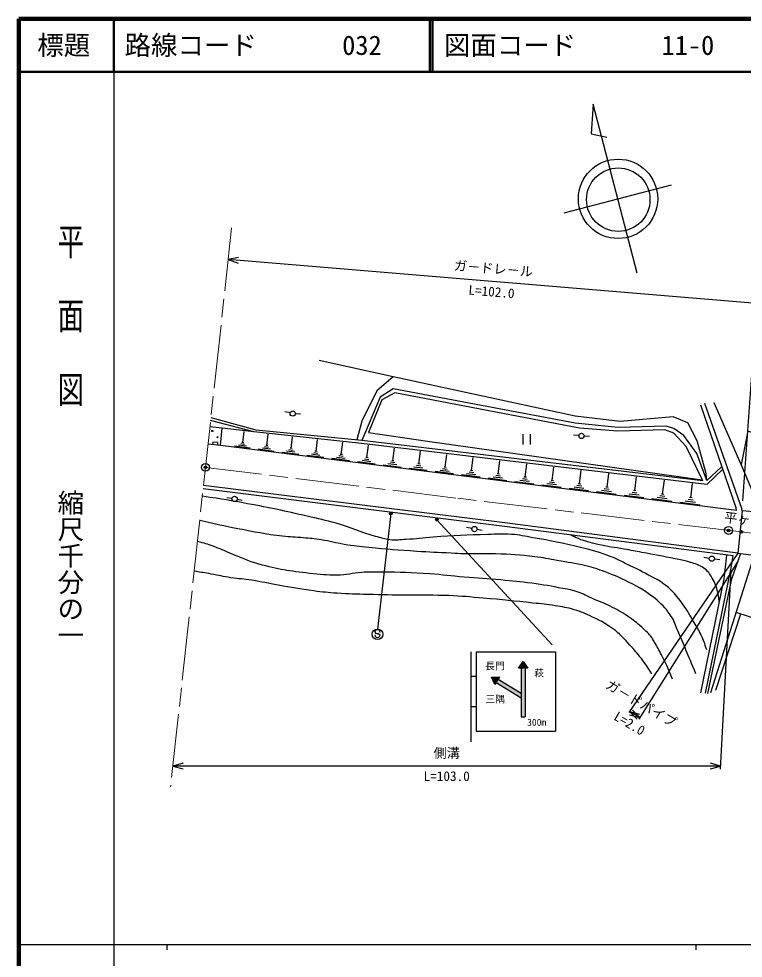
# Model space of a CAD drawing. Units: millimetres at full size, sheet at 1:1000; details may follow other scales. Extents: x 40000 to 680000, y 20000 to 380000.
# Drawn here: x 40000 to 176972, y 202409 to 380000 of the extents above; entities that cross this region are included whole.
import ezdxf
from ezdxf.enums import TextEntityAlignment as Align

# ---------------------------------------------------------------- set-up
doc = ezdxf.new("R2010")
doc.units = ezdxf.units.MM
doc.header["$LTSCALE"] = 1000
doc.header["$PDMODE"] = 32
doc.header["$PDSIZE"] = 500
doc.linetypes.add('CHAIN', pattern=[18.5, 12, -1.5, 3.5, -1.5])
for name, color, linetype, lineweight in [('M-BGD', 7, 'Continuous', 25), ('M-BMK', 2, 'CHAIN', 13), ('M-BMK-SRVR', 3, 'Continuous', 25), ('M-STR-STRC', 7, 'Continuous', 25), ('M-TTL', 2, 'Continuous', 140), ('M-TTL-BAND', 7, 'Continuous', 25), ('M-TTL-LINE', 7, 'Continuous', 50)]:
    doc.layers.add(name, color=color, linetype=linetype, lineweight=lineweight)
doc.layers.add('M-OTRS', color=6, linetype='Continuous')
doc.layers.add('M-TTL-TXT', color=7, linetype='Continuous')
doc.styles.add('@ＭＳ ゴシック', font='')
doc.styles.add('ＭＳ ゴシック', font='')
doc.styles.get('@ＭＳ ゴシック').set_extended_font_data('@MS Gothic')
doc.styles.get('ＭＳ ゴシック').set_extended_font_data('MS Gothic')

msp = doc.modelspace()

# ---------------------------------------------------------------- hatches: boundary and pattern name
at = {"layer": 'M-STR-STRC'}
for points in [[(135362, 258470), (136237, 257220), (135737, 257220), (134987, 257220), (134487, 257220)], [(135737, 257220), (136237, 257220), (135362, 258470), (134487, 257220), (134987, 257220)], [(134987, 257220), (135737, 257220), (135737, 248044), (134987, 248044), (134987, 251626), (134987, 252508)], [(135737, 248044), (135737, 257220), (134987, 257220), (134987, 252508), (134987, 251626), (134987, 248044)], [(129384, 255525), (130907, 255613), (130645, 255188), (130251, 254550), (129988, 254124)], [(130251, 254550), (130645, 255188), (130907, 255613), (129384, 255525), (129988, 254124)], [(130251, 254550), (130645, 255188), (134987, 252508), (134987, 251626)], [(134987, 251626), (134987, 252508), (130645, 255188), (130251, 254550)]]:
    msp.add_hatch(color=256, dxfattribs=at).paths.add_polyline_path(points)

# ---------------------------------------------------------------- linework, layer by layer
at = {"layer": 'M-BGD'}
for p, q in [((148623, 363888), (148223, 358235)), ((156913, 331916), (148623, 363888)), ((148223, 358235), (151157, 357605)), ((143110, 343316), (163438, 348587)), ((81561, 334846), (79593, 334490)), ((179498, 326180), (79593, 334490)), ((79593, 334490), (81475, 333814)), ((179541, 326785), (176805, 288873)), ((110807, 312337), (96812, 315385)), ((91307, 305480), (90326, 305671)), ((93288, 305229), (92291, 305306)), ((84418, 301906), (78455, 302613)), ((82367, 299885), (82629, 301967)), ((86895, 299333), (87163, 301459)), ((91506, 298777), (91782, 300961)), ((96202, 298210), (96485, 300453)), ((135277, 301501), (135277, 299501)), ((136777, 299501), (136777, 301501)), ((145892, 301202), (144895, 301279)), ((147881, 301005), (146884, 301070)), ((78119, 299362), (75777, 299560)), ((76666, 299986), (76624, 299488)), ((77663, 299902), (76666, 299986)), ((77621, 299404), (77663, 299902)), ((175679, 287065), (78119, 299362)), ((83742, 298804), (80767, 299179)), ((83035, 299196), (81548, 299383)), ((82701, 299540), (81957, 299634)), ((82553, 299861), (82181, 299908)), ((88299, 298230), (85261, 298613)), ((87578, 298630), (86059, 298821)), ((87236, 298981), (86477, 299077)), ((87085, 299309), (86705, 299357)), ((91857, 298415), (91077, 298514)), ((91701, 298752), (91311, 298801)), ((100983, 297634), (101273, 299936)), ((105836, 297044), (106133, 299398)), ((110726, 296439), (111026, 298819)), ((92948, 297644), (89828, 298037)), ((92208, 298054), (90648, 298251)), ((97683, 297047), (94479, 297451)), ((96922, 297469), (95320, 297671)), ((96562, 297839), (95761, 297940)), ((96402, 298185), (96002, 298236)), ((102503, 296440), (99214, 296854)), ((101722, 296872), (100078, 297080)), ((101353, 297253), (100530, 297357)), ((101188, 297608), (100777, 297660)), ((106214, 296655), (105374, 296761)), ((106046, 297018), (105626, 297071)), ((115653, 295830), (115956, 298236)), ((120618, 295215), (120925, 297648)), ((125621, 294596), (125931, 297056)), ((107390, 295824), (104028, 296247)), ((106592, 296266), (104911, 296478)), ((112297, 295205), (108897, 295634)), ((111490, 295652), (109790, 295866)), ((111108, 296046), (110258, 296153)), ((110938, 296412), (110513, 296466)), ((117242, 294582), (113804, 295015)), ((116426, 295034), (114707, 295251)), ((116039, 295432), (115180, 295540)), ((115868, 295803), (115438, 295857)), ((121009, 294813), (120140, 294923)), ((120835, 295188), (120401, 295243)), ((130663, 293973), (130977, 296459)), ((135744, 293344), (136061, 295858)), ((140864, 292711), (141184, 295252)), ((172793, 295208), (170111, 292709)), ((122224, 293954), (118749, 294392)), ((121399, 294411), (119661, 294630)), ((127245, 293321), (123732, 293764)), ((126411, 293783), (124654, 294004)), ((126016, 294190), (125138, 294300)), ((125841, 294569), (125402, 294624)), ((132305, 292683), (128753, 293131)), ((131462, 293150), (129686, 293374)), ((131062, 293561), (130174, 293673)), ((130885, 293945), (130441, 294001)), ((136148, 292928), (135250, 293041)), ((135968, 293316), (135519, 293372)), ((146023, 292072), (146347, 294641)), ((151222, 291429), (151549, 294026)), ((156461, 290781), (156792, 293405)), ((137404, 292040), (133813, 292493)), ((136551, 292513), (134756, 292739)), ((142542, 291393), (138911, 291850)), ((141680, 291870), (139865, 292099)), ((141272, 292290), (140364, 292405)), ((141091, 292682), (140637, 292739)), ((146848, 291223), (145013, 291454)), ((146436, 291647), (145518, 291763)), ((146252, 292043), (145794, 292101)), ((151454, 291400), (150990, 291458)), ((161741, 290128), (162075, 292780)), ((167061, 289469), (167399, 292151)), ((147719, 290740), (144050, 291203)), ((152937, 290082), (149227, 290550)), ((152056, 290570), (150201, 290804)), ((151639, 291000), (150712, 291116)), ((158194, 289420), (154445, 289892)), ((157304, 289913), (155429, 290149)), ((156883, 290347), (155945, 290465)), ((156696, 290751), (156227, 290810)), ((162593, 289250), (160698, 289489)), ((162167, 289689), (161219, 289808)), ((161978, 290098), (161504, 290157)), ((167300, 289439), (166822, 289500)), ((80301, 289283), (79316, 289454)), ((82266, 288922), (81289, 289132)), ((163492, 288752), (159703, 289230)), ((168831, 288079), (165001, 288562)), ((167922, 288583), (166007, 288824)), ((167491, 289026), (166534, 289147)), ((125667, 283650), (124681, 283819)), ((127630, 283271), (126648, 283463)), ((155402, 248845), (176028, 278984)), ((175894, 277348), (157252, 247630)), ((170542, 277971), (169556, 278140)), ((179062, 278605), (170814, 252559)), ((172525, 277724), (171536, 277870)), ((172655, 238119), (174724, 275693)), ((176471, 267459), (171708, 253004)), ((157414, 247888), (155515, 249011)), ((157442, 248473), (155515, 249011)), ((155515, 249011), (156915, 247582)), ((157414, 247888), (156014, 249317)), ((155488, 248426), (157414, 247888)), ((71064, 239260), (69133, 238742)), ((172689, 238742), (69133, 238742)), ((69133, 238742), (71064, 238225)), ((172689, 238742), (170757, 239260)), ((170757, 238225), (172689, 238742))]:
    msp.add_line(p, q, dxfattribs=at)
for points in [[(233912, 314041), (228742, 288184), (225676, 286227), (177819, 302025), (176613, 295718)], [(170111, 292709), (169936, 294052), (168290, 300206), (166526, 303640), (163747, 304746), (153726, 303852), (145179, 304901), (110807, 312337), (107725, 309699), (104881, 303947), (103909, 300397)], [(170111, 292709), (168208, 297801), (165748, 301253), (163828, 302517), (162403, 303000), (153313, 302749), (145226, 303581), (110802, 310036), (108311, 308486), (104860, 300304)], [(169308, 292680), (166201, 299132), (163876, 301677), (162126, 302321), (153255, 302054), (146015, 302614), (111118, 309304), (108626, 307988), (106147, 301796), (117309, 300151), (169222, 292858)], [(176757, 287007), (176736, 287395), (169712, 307297)], [(180432, 286675), (176613, 295718), (171483, 307412)], [(175679, 287065), (175632, 287572), (168971, 306954)], [(173134, 294842), (170068, 291986), (104793, 299707), (84418, 301906), (76268, 304053)], [(169308, 292680), (104860, 300304), (84912, 302252), (76395, 304537)], [(78119, 299362), (78455, 302613), (76140, 302885)], [(175969, 278992), (131928, 284686), (74924, 291758)], [(175065, 278453), (131846, 284041), (74844, 291113)], [(176444, 278932), (174681, 273859), (170191, 252466)], [(173781, 278619), (173326, 274149), (168925, 252592)], [(169813, 252502), (174639, 275915), (175065, 278453)], [(189417, 255688), (189313, 261445), (188630, 263569), (175619, 267732)]]:
    msp.add_lwpolyline(points, dxfattribs=at)
msp.add_lwpolyline([(179469, 278554), (180432, 286675), (176757, 287007), (175969, 278992)], close=True, dxfattribs=at)
for centre, radius in [((153315, 345962), 7500), ((153346, 345807), 6000), ((91796, 305372), 500), ((76591, 302082), 100), ((77590, 300888), 100), ((146388, 301135), 500), ((80799, 289233), 500), ((126154, 283536), 500), ((171041, 277938), 500)]:
    msp.add_circle(centre, radius, dxfattribs=at)
for points, knots in [([(170073, 260708), (169647, 262009), (169519, 262412), (169036, 263451), (168577, 264436), (168244, 264951), (167694, 265889), (166868, 267297), (166467, 268133), (165478, 269432), (164372, 270885), (163745, 271739), (162314, 272873), (161329, 273653), (160684, 273967), (159583, 274572), (157861, 275519), (156862, 275987), (155093, 276844), (153883, 277430), (153236, 277830), (151981, 278313), (149783, 279158), (148491, 279474), (146207, 280047), (142731, 280919), (140751, 281282), (137221, 281903), (135631, 282182), (134745, 282408), (133136, 282529), (131404, 282659), (130426, 282567), (128691, 282515), (124642, 282395), (122374, 282287), (118333, 282005), (116344, 281867), (115240, 281651), (113249, 281559), (112052, 281504), (111374, 281384), (110181, 281502), (109092, 281609), (108512, 281866), (107458, 282161), (104495, 282990), (102948, 283826), (99979, 284630), (97872, 285201), (96683, 285489), (94553, 285968), (90151, 286955), (87687, 287527), (83250, 288337), (79922, 288943), (78824, 289126), (74705, 289749)], [0, 0, 0, 0, 1, 1, 1, 2, 2, 2, 3, 3, 3, 4, 4, 4, 5, 5, 5, 6, 6, 6, 7, 7, 7, 8, 8, 8, 9, 9, 9, 10, 10, 10, 11, 11, 11, 12, 12, 12, 13, 13, 13, 14, 14, 14, 15, 15, 15, 16, 16, 16, 17, 17, 17, 18, 18, 18, 19, 19, 19, 19]), ([(168027, 256170), (166386, 260122), (165982, 261153), (164583, 264309), (164111, 265375), (164010, 266063), (163363, 267032), (162482, 268350), (161874, 269037), (160671, 270068), (158775, 271694), (157499, 272357), (155290, 273520), (153629, 274395), (152638, 274773), (150879, 275428), (149478, 275948), (148684, 276233), (147231, 276581), (145118, 277086), (143900, 277208), (141761, 277588), (140128, 277877), (139225, 278125), (137578, 278313), (134688, 278645), (133056, 278734), (130150, 278847), (127818, 278938), (126508, 278809), (124175, 278861), (123217, 278882), (122682, 278933), (121725, 278981), (119196, 279107), (117777, 279141), (115250, 279311), (111709, 279549), (109725, 279698), (106194, 280054), (104372, 280238), (103346, 280317), (101541, 280626), (99832, 280919), (98902, 281232), (97190, 281498), (95864, 281705), (95113, 281759), (93778, 281886), (92261, 282030), (91399, 281985), (89886, 282167), (86551, 282567), (84704, 282956), (81409, 283604), (78583, 284160), (77655, 284368), (74205, 285173)], [0, 0, 0, 0, 1, 1, 1, 2, 2, 2, 3, 3, 3, 4, 4, 4, 5, 5, 5, 6, 6, 6, 7, 7, 7, 8, 8, 8, 9, 9, 9, 10, 10, 10, 11, 11, 11, 12, 12, 12, 13, 13, 13, 14, 14, 14, 15, 15, 15, 16, 16, 16, 17, 17, 17, 18, 18, 18, 19, 19, 19, 19]), ([(172441, 269814), (172348, 270791), (172293, 271131), (172072, 271947), (171776, 273040), (171480, 273625), (170909, 274603), (170682, 274992), (170548, 275215), (170238, 275542), (169903, 275896), (169689, 276082), (169266, 276324), (168296, 276879), (167674, 277057), (166595, 277349), (165642, 277606), (165097, 277704), (164131, 277904), (161670, 278413), (160286, 278673), (157816, 279133), (156517, 279375), (155788, 279505), (154487, 279738), (152533, 280089), (151413, 280163), (149484, 280630), (148024, 280984), (147182, 281143), (145799, 281729), (145202, 281982), (144979, 282072), (144295, 282431)], [0, 0, 0, 0, 1, 1, 1, 2, 2, 2, 3, 3, 3, 4, 4, 4, 5, 5, 5, 6, 6, 6, 7, 7, 7, 8, 8, 8, 9, 9, 9, 10, 10, 10, 11, 11, 11, 11]), ([(163580, 255166), (162680, 257371), (162454, 258024), (161541, 259763), (161039, 260719), (160744, 261248), (160187, 262173), (159912, 262631), (159785, 262910), (159446, 263322), (158864, 264031), (158462, 264364), (157782, 264979), (156789, 265876), (156193, 266340), (155088, 267094), (153863, 267930), (153114, 268306), (151788, 268970), (150486, 269622), (149694, 269851), (148364, 270443), (147348, 270895), (146826, 271265), (145777, 271634), (144684, 272018), (144022, 272068), (142887, 272294), (140603, 272748), (139318, 272985), (137009, 273287), (134730, 273584), (133447, 273703), (131157, 273911), (128444, 274157), (126917, 274208), (124202, 274436), (121665, 274649), (120256, 274904), (117715, 275057), (114164, 275271), (112172, 275384), (108614, 275401), (107122, 275408), (106283, 275434), (104795, 275328), (102996, 275200), (102008, 274836), (100205, 274828), (98158, 274820), (97008, 274917), (94976, 275154), (91200, 275594), (89070, 275909), (85405, 276917), (83260, 277506), (82142, 278102), (80074, 278922), (78774, 279438), (78081, 279816), (76763, 280283), (75610, 280692), (75202, 280812), (73772, 281212)], [0, 0, 0, 0, 1, 1, 1, 2, 2, 2, 3, 3, 3, 4, 4, 4, 5, 5, 5, 6, 6, 6, 7, 7, 7, 8, 8, 8, 9, 9, 9, 10, 10, 10, 11, 11, 11, 12, 12, 12, 13, 13, 13, 14, 14, 14, 15, 15, 15, 16, 16, 16, 17, 17, 17, 18, 18, 18, 19, 19, 19, 20, 20, 20, 21, 21, 21, 21]), ([(159712, 256172), (158806, 257557), (158547, 257957), (157714, 259038), (156912, 260080), (156431, 260640), (155543, 261609), (154521, 262724), (153997, 263417), (152798, 264337), (151240, 265532), (150246, 266052), (148480, 266908), (147162, 267548), (146394, 267863), (144993, 268292), (143624, 268711), (142818, 268810), (141407, 269054), (139782, 269336), (138853, 269369), (137213, 269545), (133549, 269940), (131497, 270175), (127824, 270479), (125273, 270690), (123846, 270859), (121287, 270954), (118239, 271066), (116528, 270982), (113478, 271025), (110562, 271066), (108929, 271074), (106014, 271165), (103747, 271236), (102475, 271252), (100213, 271405), (98468, 271524), (97491, 271622), (95756, 271837), (93122, 272165), (91664, 272475), (89050, 272930), (87088, 273272), (86005, 273556), (84038, 273864), (82512, 274104), (81638, 274101), (80112, 274341), (78637, 274573), (77823, 274778), (76353, 275037), (75106, 275256), (74709, 275323), (73157, 275579)], [0, 0, 0, 0, 1, 1, 1, 2, 2, 2, 3, 3, 3, 4, 4, 4, 5, 5, 5, 6, 6, 6, 7, 7, 7, 8, 8, 8, 9, 9, 9, 10, 10, 10, 11, 11, 11, 12, 12, 12, 13, 13, 13, 14, 14, 14, 15, 15, 15, 16, 16, 16, 17, 17, 17, 18, 18, 18, 18])]:
    msp.add_open_spline(points, degree=3, knots=knots, dxfattribs=at)
at = {"layer": 'M-BMK'}
msp.add_line((80247, 340482), (68699, 234778), dxfattribs=at)
msp.add_lwpolyline([(194176, 280858), (179121, 282683), (176639, 282984), (122644, 289402), (75301, 295205)], dxfattribs=at)
at = {"layer": 'M-BMK-SRVR'}
for centre in [(75301, 295205), (174206, 283273)]:
    msp.add_circle(centre, 750, dxfattribs=at)
for p in [(75301, 295205), (75301, 295205), (174206, 283273)]:
    msp.add_point(p, dxfattribs=at)
at = {"layer": 'M-OTRS'}
msp.add_point((176639, 282984), dxfattribs=at)
msp.add_point((176639, 282984), dxfattribs=at)
msp.add_point((176639, 282984), dxfattribs=at)
at = {"layer": 'M-STR-STRC'}
for p, q in [((110360, 286452), (107839, 264640)), ((119064, 285302), (140844, 261674)), ((107328, 264019), (107434, 263882)), ((107434, 263882), (107679, 263771)), ((107679, 263771), (107980, 263768)), ((107980, 263768), (108224, 263629)), ((108224, 263629), (108324, 263511)), ((125500, 260338), (125500, 243338)), ((126500, 260338), (126500, 245338)), ((126500, 260338), (141500, 260338)), ((141500, 260338), (141500, 245338)), ((134487, 257220), (135362, 258470)), ((135362, 258470), (136237, 257220)), ((136237, 257220), (134487, 257220)), ((134987, 257220), (134987, 248044)), ((135737, 257220), (135737, 248044)), ((125500, 255713), (126500, 255713)), ((129384, 255525), (130907, 255613)), ((129988, 254124), (129384, 255525)), ((130907, 255613), (129988, 254124)), ((130251, 254550), (134987, 251626)), ((130645, 255188), (134987, 252508)), ((125500, 249963), (126500, 249963)), ((134987, 248044), (135737, 248044)), ((126500, 245338), (141500, 245338))]:
    msp.add_line(p, q, dxfattribs=at)
for centre, radius in [((110360, 286452), 250), ((110360, 286452), 200), ((110360, 286452), 150), ((110360, 286452), 100), ((110360, 286452), 50), ((110360, 286452), 20), ((119064, 285302), 250), ((119064, 285302), 200), ((119064, 285302), 150), ((119064, 285302), 100), ((119064, 285302), 50), ((119064, 285302), 20), ((107825, 263640), 1000)]:
    msp.add_circle(centre, radius, dxfattribs=at)
for centre, start, end in [((107824, 263515), 179.55488, 359.55488), ((107828, 264015), 359.55488, 179.55488)]:
    msp.add_arc(centre, 500, start, end, dxfattribs=at)
for p in [(110360, 286452), (119064, 285302)]:
    msp.add_point(p, dxfattribs=at)
at = {"layer": 'M-TTL'}
for p, q in [((40000, 380000), (40000, 20000)), ((680000, 380000), (40000, 380000))]:
    msp.add_line(p, q, dxfattribs=at)
at = {"layer": 'M-TTL-BAND'}
for p, q in [((58000, 370000), (58000, 20000)), ((40000, 205000), (579000, 205000)), ((68000, 205000), (68000, 204000)), ((168000, 205000), (168000, 204000))]:
    msp.add_line(p, q, dxfattribs=at)
at = {"layer": 'M-TTL-LINE'}
for p, q in [((58000, 380000), (58000, 370000)), ((117750, 380000), (117750, 370000)), ((118250, 380000), (118250, 370000)), ((40000, 370000), (680000, 370000))]:
    msp.add_line(p, q, dxfattribs=at)

# ---------------------------------------------------------------- texts
at = {"layer": 'M-BGD', "style": 'ＭＳ ゴシック'}
for s, rotation, p in [('ガ－ドレ－ル', 355.245, (129628, 331332)), ('ガ－ドパイプ', 329.405, (156974, 249311))]:
    msp.add_text(s, height=1833, rotation=rotation, dxfattribs=at).set_placement(p, align=Align.BOTTOM_CENTER)
at = {"layer": 'M-BGD', "style": '@ＭＳ ゴシック'}
for s, rotation, p in [('L=102.0', 355.245, (129462, 329339)), ('L=2.0', 329.405, (155956, 247589))]:
    msp.add_text(s, height=1833, rotation=rotation, dxfattribs=at).set_placement(p, align=Align.TOP_CENTER)
at = {"layer": 'M-BGD', "style": 'ＭＳ ゴシック'}
msp.add_text('平ヶ谷橋', height=1833, rotation=353.408, dxfattribs=at).set_placement((178351, 285239), align=Align.MIDDLE_CENTER)
msp.add_text('側溝', height=1833, dxfattribs=at).set_placement((120911, 239742), align=Align.BOTTOM_CENTER)
at = {"layer": 'M-BGD', "style": '@ＭＳ ゴシック'}
msp.add_text('L=103.0', height=1833, dxfattribs=at).set_placement((120911, 237742), align=Align.TOP_CENTER)
at = {"layer": 'M-STR-STRC', "style": 'ＭＳ ゴシック'}
for s, p in [('長門', (130036, 257651)), ('萩', (138384, 256306)), ('三隅', (130073, 251382)), ('300m', (137917, 247011))]:
    msp.add_text(s, height=1320, dxfattribs=at).set_placement(p, align=Align.MIDDLE_CENTER)
at = {"layer": 'M-TTL-BAND', "style": '@ＭＳ ゴシック', "width": 1.4}
msp.add_text('平  面  図', height=3666, rotation=270, dxfattribs=at).set_placement((49777, 306475), align=Align.MIDDLE_RIGHT)
at = {"layer": 'M-TTL-BAND', "style": '@ＭＳ ゴシック'}
msp.add_text('縮尺千分の一', height=3666, rotation=270, dxfattribs=at).set_placement((49777, 261030), align=Align.MIDDLE_RIGHT)
at = {"layer": 'M-TTL-TXT', "style": 'ＭＳ ゴシック'}
msp.add_text('標題', height=3666, dxfattribs=at).set_placement((48500, 375000), align=Align.MIDDLE_CENTER)
for s, p in [('路線コード', (60000, 375000)), ('032', (101142, 375000)), ('図面コード', (120380, 375000)), ('11-0', (161521, 375000))]:
    msp.add_text(s, height=3666, dxfattribs=at).set_placement(p, align=Align.MIDDLE_LEFT)

doc.saveas('drawing.dxf')
